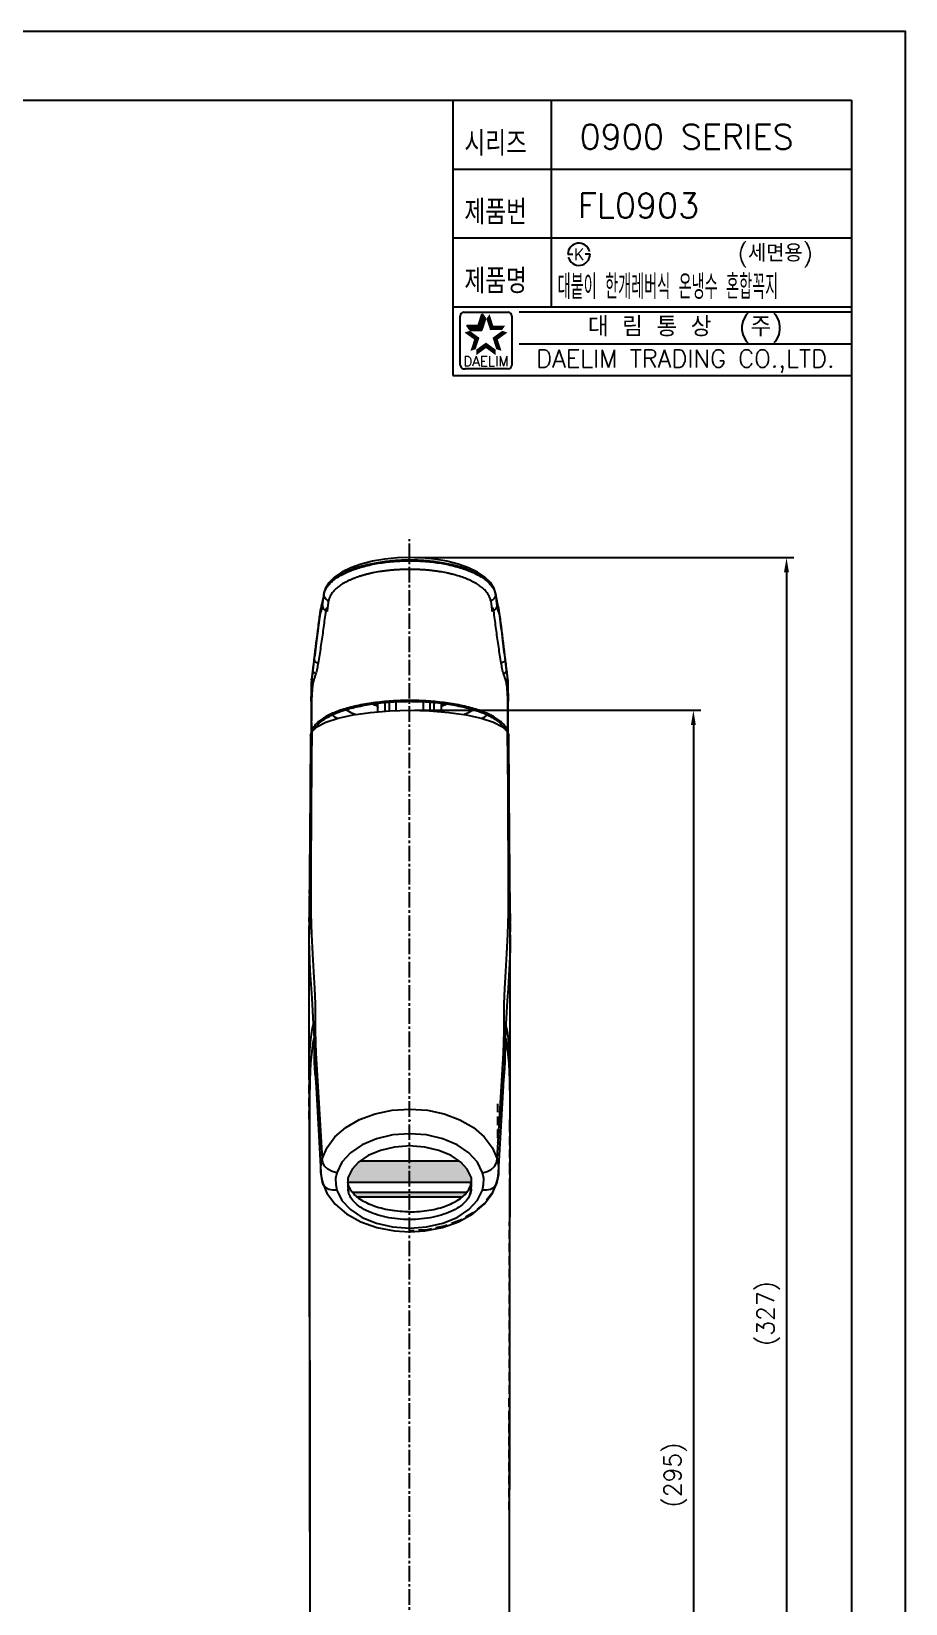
# Model space of a CAD drawing. Extents: x 33808 to 34228, y -33611 to -33017.
# Drawn here: x 34049.9 to 34227.5, y -33336.7 to -33017 of the extents above; entities that cross this region are included whole.
import ezdxf
from ezdxf.enums import TextEntityAlignment as Align

# ---------------------------------------------------------------- set-up
doc = ezdxf.new("R2010")
doc.units = 0
doc.header["$LTSCALE"] = 7
doc.header["$MEASUREMENT"] = 0
for name, pattern in [('CENTER', [2, 1.25, -0.25, 0.25, -0.25]), ('CENTER2', [1.125, 0.75, -0.125, 0.125, -0.125]), ('HIDDEN', [0.375, 0.25, -0.125])]:
    doc.linetypes.add(name, pattern=pattern)
doc.layers.get('0').update_dxf_attribs({"color": 2, "linetype": 'CONTINUOUS'})
for name, color, linetype in [('02___PRT_ALL_AXES', 7, 'CONTINUOUS'), ('08_ALL_FEATURES', 7, 'CONTINUOUS'), ('CL', 1, 'CENTER'), ('D', 2, 'CONTINUOUS'), ('DWG', 7, 'CONTINUOUS'), ('TXT', 4, 'CONTINUOUS')]:
    doc.layers.add(name, color=color, linetype=linetype)
doc.styles.add('GHS', font='romans', dxfattribs={"bigfont": 'ghs'})
doc.styles.add('ROMANS', font='ROMANS.shx', dxfattribs={"height": 3.5})

msp = doc.modelspace()

# ---------------------------------------------------------------- hatches: boundary and pattern name
at = {"layer": 'D'}
h = msp.add_hatch(dxfattribs=at)
h.set_pattern_fill('HEX', color=256, angle=360)
h.set_pattern_definition([(360, (22281.64672, -22564.11658), (1e-16, 0.216506351), [0.125, -0.25]), (120, (22281.64672, -22564.11658), (-0.1875, -0.1082531755), [0.125, -0.25]), (60, (22281.77172, -22564.11658), (-0.1875, 0.1082531755), [0.125, -0.25])])
h.paths.add_polyline_path([(34139.31, -33250.18), (34138.45, -33248.37), (34137.14, -33246.94), (34136.81, -33246.72), (34126.74, -33246.72), (34126.74, -33251.03), (34139.34, -33251.03, 0.020358)])
h.paths.add_polyline_path([(34126.74, -33246.72), (34116.68, -33246.72), (34116.36, -33246.94), (34115.05, -33248.37), (34114.18, -33250.18, 0.013833), (34114.17, -33251.03), (34126.74, -33251.03)])
edge = h.paths.add_edge_path()
edge.add_line((34126.74, -33253.08), (34115.1, -33253.08))
edge.add_spline(control_points=[(34115.1, -33253.08), (34115.36, -33253.41), (34115.66, -33253.72), (34115.98, -33253.99)], knot_values=[0.85517, 0.85517, 0.85517, 0.85517, 0.949836, 0.949836, 0.949836, 0.949836], degree=3, periodic=0)
edge.add_line((34115.98, -33253.99), (34126.74, -33253.99))
edge.add_line((34126.74, -33253.99), (34126.74, -33253.08))
edge = h.paths.add_edge_path()
edge.add_spline(control_points=[(34137.5, -33253.99), (34137.83, -33253.72), (34138.13, -33253.41), (34138.39, -33253.08)], knot_values=[0.85517, 0.85517, 0.85517, 0.85517, 0.949836, 0.949836, 0.949836, 0.949836], degree=3, periodic=0)
edge.add_line((34138.39, -33253.08), (34126.74, -33253.08))
edge.add_line((34126.74, -33253.08), (34126.74, -33253.99))
edge.add_line((34126.74, -33253.99), (34137.5, -33253.99))

# ---------------------------------------------------------------- linework, layer by layer
at = {"color": 7}
for p, q in [((34135.53, -33031.02), (34135.53, -33087.02)), ((34155.53, -33031.02), (34155.53, -33073.02)), ((34135.53, -33045.02), (34216.53, -33045.02)), ((34135.53, -33059.02), (34216.53, -33059.02)), ((34135.53, -33073.02), (34216.53, -33073.02)), ((34135.53, -33087.02), (34216.53, -33087.02))]:
    msp.add_line(p, q, dxfattribs=at)
at = {"color": 2, "linetype": 'Continuous'}
for p, q in [((34137, -33084.89), (34137, -33074.89)), ((34137.75, -33074.14), (34146.75, -33074.14)), ((34147.5, -33074.89), (34147.5, -33084.89)), ((34149.03, -33074.02), (34216.53, -33074.02)), ((34149.03, -33080.52), (34216.53, -33080.52)), ((34146.75, -33085.64), (34138, -33085.64))]:
    msp.add_line(p, q, dxfattribs=at)
at = {"color": 2}
for p, q in [((34140.76, -33076.84), (34141.51, -33074.53)), ((34141.43, -33077.76), (34142.18, -33075.45)), ((34142.18, -33075.45), (34141.51, -33074.53)), ((34139.01, -33077.76), (34138.34, -33076.84)), ((34138.34, -33076.84), (34140.76, -33076.84)), ((34139.01, -33077.76), (34141.43, -33077.76))]:
    msp.add_line(p, q, dxfattribs=at)
at = {"linetype": 'Continuous'}
msp.add_lwpolyline([(34227.53, -33611.02), (34227.53, -33017.02), (33807.53, -33017.02), (33807.53, -33611.02)], close=True, dxfattribs=at)
at = {"color": 2, "linetype": 'Continuous'}
for centre, radius, start, end in [((34137.75, -33074.89), 0.75, 90, 180), ((34146.75, -33074.89), 0.75, 0, 90), ((34137.88, -33084.76), 0.884, 188.1301, 278.1301), ((34146.75, -33084.89), 0.75, 270, 0)]:
    msp.add_arc(centre, radius, start, end, dxfattribs=at)
at = {"color": 2}
for points in [[(34140.76, -33076.84), (34141.43, -33077.76), (34141.51, -33074.53), (34142.18, -33075.45)], [(34142.99, -33074.53), (34142.33, -33075.45), (34143.74, -33076.84), (34143.08, -33077.76)], [(34139.85, -33079.67), (34140.92, -33079.32), (34137.88, -33078.25), (34138.96, -33077.9)], [(34138.34, -33076.84), (34139.01, -33077.76), (34140.76, -33076.84), (34141.43, -33077.76)], [(34139.1, -33081.98), (34140.17, -33081.63), (34139.85, -33079.67), (34140.92, -33079.32)], [(34143.74, -33076.84), (34143.08, -33077.76), (34146.17, -33076.84), (34145.5, -33077.76)], [(34146.62, -33078.25), (34145.55, -33077.9), (34144.66, -33079.67), (34143.59, -33079.32)], [(34144.66, -33079.67), (34143.59, -33079.32), (34145.41, -33081.98), (34144.33, -33081.63)], [(34142.25, -33081.42), (34142.25, -33080.29), (34140.29, -33082.85), (34140.29, -33081.71)], [(34144.22, -33082.85), (34144.22, -33081.71), (34142.25, -33081.42), (34142.25, -33080.29)]]:
    msp.add_solid(points, dxfattribs=at)
at = {"layer": '02___PRT_ALL_AXES', "color": 7, "linetype": 'Continuous'}
for points, knots in [([(34107.52, -33158.82), (34107.62, -33158.62), (34107.89, -33158.19), (34108.44, -33157.6), (34109.15, -33157.03), (34110.02, -33156.48), (34111.03, -33155.96), (34112.18, -33155.47), (34113.95, -33154.86), (34116.42, -33154.22), (34119.66, -33153.67), (34123.14, -33153.33), (34125.54, -33153.25), (34126.75, -33153.25)], [0.0324332, 0.0324332, 0.0324332, 0.0324332, 0.0644882, 0.1023851, 0.1451441, 0.193113, 0.2463798, 0.3048516, 0.368292, 0.5086027, 0.663749, 0.8292198, 1, 1, 1, 1]), ([(34126.75, -33153.25), (34127.97, -33153.25), (34130.36, -33153.33), (34133.85, -33153.67), (34137.08, -33154.22), (34139.56, -33154.86), (34141.32, -33155.47), (34142.47, -33155.96), (34143.49, -33156.48), (34144.35, -33157.03), (34145.07, -33157.6), (34145.62, -33158.2), (34145.89, -33158.63), (34145.99, -33158.84)], [0, 0, 0, 0, 0.1707802, 0.336251, 0.4913973, 0.631708, 0.6951484, 0.7536202, 0.806887, 0.8548559, 0.8976149, 0.9355118, 0.968504, 0.968504, 0.968504, 0.968504])]:
    msp.add_open_spline(points, degree=3, knots=knots, dxfattribs=at)
at = {"layer": '08_ALL_FEATURES', "color": 7, "linetype": 'Continuous'}
for p, q in [((34109.28, -33131.46), (34108.39, -33136.22)), ((34109.28, -33131.53), (34109.28, -33131.46)), ((34109.28, -33131.46), (34109.28, -33131.46)), ((34109.28, -33131.53), (34109.28, -33131.72)), ((34109.28, -33131.72), (34109.31, -33131.57)), ((34144.2, -33131.57), (34144.23, -33131.72)), ((34145.12, -33136.22), (34144.23, -33131.46)), ((34144.23, -33131.53), (34144.23, -33131.46)), ((34144.23, -33131.53), (34144.23, -33131.72)), ((34108.39, -33136.22), (34106.82, -33148.77)), ((34146.68, -33148.77), (34145.12, -33136.22)), ((34106.75, -33149.66), (34106.75, -33153.68)), ((34106.82, -33148.85), (34106.82, -33148.77)), ((34106.82, -33148.77), (34106.82, -33148.77)), ((34106.83, -33148.77), (34106.82, -33148.85)), ((34106.82, -33148.85), (34106.82, -33150.31)), ((34146.74, -33149.3), (34146.68, -33148.76)), ((34146.68, -33148.77), (34146.68, -33148.76)), ((34146.69, -33148.85), (34146.68, -33148.77)), ((34146.69, -33148.85), (34146.68, -33148.77)), ((34146.69, -33148.85), (34146.69, -33150.31)), ((34146.75, -33149.65), (34146.74, -33149.3)), ((34146.75, -33159.74), (34146.75, -33149.65)), ((34106.75, -33153.68), (34106.76, -33159.72)), ((34120.25, -33155.39), (34120.25, -33153.45)), ((34120.25, -33155.39), (34120.25, -33153.65)), ((34121.76, -33155.26), (34121.76, -33153.49)), ((34122.59, -33153.43), (34122.59, -33155.2)), ((34123.92, -33153.33), (34123.92, -33155.15)), ((34129.59, -33155.15), (34129.59, -33153.33)), ((34130.91, -33155.2), (34130.91, -33153.43)), ((34131.74, -33155.26), (34131.74, -33153.49)), ((34133.25, -33155.39), (34133.25, -33153.44)), ((34133.25, -33155.39), (34133.25, -33153.65)), ((34106.62, -33160.22), (34106.5, -33171.81)), ((34147, -33171.8), (34146.88, -33160.22)), ((34106.5, -33171.81), (34106.32, -33196.97)), ((34147.17, -33196.96), (34147, -33171.8)), ((34106.71, -33176.38), (34106.66, -33186.78)), ((34106.32, -33196.97), (34106.31, -33200.63)), ((34106.69, -33196.38), (34106.8, -33200.66)), ((34147.18, -33230.52), (34147.17, -33196.96)), ((34106.32, -33230.21), (34106.32, -33200.63)), ((34146.29, -33218.81), (34146.22, -33220.82)), ((34107.24, -33221.81), (34107.08, -33222.7)), ((34107.31, -33221.75), (34107.24, -33221.81)), ((34107.32, -33222.21), (34107.31, -33221.75)), ((34107.32, -33222.13), (34107.32, -33222.45)), ((34107.32, -33222.45), (34107.33, -33223.94)), ((34107.56, -33220.29), (34107.6, -33222.63)), ((34145.79, -33224.75), (34145.9, -33222.6)), ((34146.16, -33223.93), (34146.18, -33222.17)), ((34146.19, -33221.75), (34146.18, -33222.21)), ((34146.22, -33220.82), (34146.19, -33221.75)), ((34107.33, -33223.94), (34107.34, -33224.53)), ((34107.34, -33224.53), (34107.35, -33225.19)), ((34144.51, -33246.31), (34145.79, -33224.75)), ((34107.48, -33228.15), (34107.65, -33230.75)), ((34145.9, -33229.91), (34146.03, -33227.99)), ((34146.88, -33226.93), (34147.03, -33230.29)), ((34106.32, -33230.21), (34106.35, -33256.64)), ((34107.65, -33230.75), (34107.78, -33232.92)), ((34107.78, -33232.92), (34108.69, -33249.09)), ((34144.8, -33249.09), (34145.8, -33231.44)), ((34145.8, -33231.44), (34145.9, -33229.91)), ((34147.07, -33341.23), (34147.18, -33230.52)), ((34147.12, -33239.51), (34147.13, -33250.94)), ((34111.93, -33249.1), (34110.98, -33248.87)), ((34141.57, -33249.1), (34142.51, -33248.87)), ((34109.09, -33251.26), (34109.09, -33251.26)), ((34111.93, -33249.1), (34111.7, -33250.3)), ((34141.54, -33252.66), (34141.78, -33251.49)), ((34141.79, -33250.3), (34141.57, -33249.1)), ((34141.78, -33251.49), (34141.79, -33250.3)), ((34144.41, -33251.26), (34144.41, -33251.26)), ((34147.05, -33360.13), (34147.13, -33250.94)), ((34106.35, -33256.64), (34106.6, -33443.26)), ((34123.66, -33260.94), (34126.75, -33261.12))]:
    msp.add_line(p, q, dxfattribs=at)
at = {"layer": '08_ALL_FEATURES', "color": 8, "linetype": 'HIDDEN'}
for p, q in [((34146.17, -33222.61), (34146.12, -33224.91)), ((34146.18, -33222.17), (34146.15, -33223.38)), ((34146.18, -33222.17), (34146.18, -33222.13)), ((34145.91, -33229.45), (34145.37, -33236.18)), ((34106.32, -33230.21), (34106.32, -33231.01)), ((34106.38, -33243.5), (34106.32, -33231.01)), ((34147.18, -33231.02), (34147.18, -33230.21)), ((34144.61, -33235.07), (34144.63, -33243.02)), ((34145.37, -33236.18), (34145.25, -33238.02)), ((34126.75, -33238.45), (34126.75, -33238.56)), ((34106.42, -33254.2), (34106.38, -33243.5)), ((34146.96, -33317.69), (34147.09, -33248.76)), ((34109.09, -33251.26), (34109.04, -33251.05)), ((34144.46, -33251.05), (34144.41, -33251.26)), ((34106.53, -33317.69), (34106.42, -33254.2))]:
    msp.add_line(p, q, dxfattribs=at)
at = {"layer": '08_ALL_FEATURES', "color": 7, "linetype": 'Continuous'}
for points in [[(34126.75, -33124.02), (34124.27, -33124.1), (34121.68, -33124.35), (34119.2, -33124.77), (34116.89, -33125.35), (34114.79, -33126.09), (34112.96, -33126.98), (34111.46, -33127.99), (34110.31, -33129.13), (34109.58, -33130.35), (34109.28, -33131.46)], [(34144.23, -33131.46), (34143.92, -33130.32), (34143.17, -33129.1), (34142.02, -33127.97), (34140.52, -33126.96), (34138.69, -33126.08), (34136.59, -33125.34), (34134.28, -33124.76), (34131.8, -33124.34), (34129.22, -33124.09), (34126.75, -33124.02)], [(34106.82, -33148.77), (34106.77, -33149.21), (34106.75, -33149.66)], [(34106.85, -33159.48), (34107.89, -33158.46), (34109.69, -33157.52), (34112.19, -33156.69), (34115.26, -33156.01), (34118.81, -33155.5), (34122.69, -33155.19), (34126.75, -33155.08)], [(34119.99, -33153.81), (34119.97, -33153.8), (34120.01, -33153.84), (34120.12, -33154), (34120.22, -33154.29), (34120.25, -33154.56)], [(34126.75, -33155.08), (34130.81, -33155.19), (34134.68, -33155.5), (34138.23, -33156.01), (34141.31, -33156.69), (34143.8, -33157.52), (34145.61, -33158.46), (34146.65, -33159.48)], [(34133.25, -33154.56), (34133.28, -33154.29), (34133.39, -33154), (34133.49, -33153.84), (34133.53, -33153.8)], [(34106.62, -33160.22), (34106.63, -33160.04), (34106.85, -33159.48)], [(34106.85, -33159.48), (34106.79, -33165.25), (34106.71, -33176.38)], [(34146.78, -33176.37), (34146.75, -33171.02), (34146.65, -33159.48)], [(34146.65, -33159.48), (34146.86, -33160.04), (34146.88, -33160.22)], [(34146.7, -33200.62), (34146.81, -33196.35), (34146.85, -33191.77), (34146.84, -33186.76), (34146.78, -33176.37)], [(34106.66, -33186.78), (34106.65, -33191.8), (34106.69, -33196.38)], [(34106.8, -33200.66), (34107, -33204.6), (34107.23, -33208.24), (34107.42, -33211.66), (34107.52, -33214.78), (34107.56, -33217.71), (34107.56, -33220.29)], [(34145.9, -33222.6), (34145.94, -33220.26), (34145.94, -33217.67), (34145.97, -33214.74), (34146.08, -33211.62), (34146.27, -33208.2), (34146.5, -33204.56), (34146.7, -33200.62)], [(34147.18, -33200.75), (34147.18, -33201.15), (34147.15, -33203.81), (34147.07, -33206.5), (34146.93, -33209.07), (34146.75, -33211.64), (34146.56, -33214.09), (34146.4, -33216.52), (34146.29, -33218.81)], [(34107.21, -33218.81), (34106.9, -33213.63), (34106.5, -33207.92), (34106.32, -33201.82)], [(34106.32, -33230.21), (34106.34, -33227.65), (34106.42, -33225.01), (34106.59, -33222.66), (34106.8, -33220.98), (34107.03, -33219.65), (34107.21, -33218.81)], [(34107.21, -33218.8), (34107.28, -33220.8), (34107.31, -33221.75)], [(34147.18, -33230.21), (34147.16, -33227.55), (34147.07, -33224.82), (34146.88, -33222.43), (34146.67, -33220.82), (34146.46, -33219.57), (34146.29, -33218.81)], [(34107.08, -33222.7), (34106.85, -33224.38), (34106.62, -33226.86), (34106.47, -33230.21)], [(34107.6, -33222.63), (34107.71, -33224.78), (34108.98, -33246.31)], [(34146.19, -33221.75), (34146.26, -33221.82), (34146.42, -33222.71)], [(34146.42, -33222.71), (34146.65, -33224.42), (34146.88, -33226.93)], [(34107.35, -33225.19), (34107.36, -33225.55), (34107.37, -33225.91), (34107.39, -33226.29), (34107.4, -33226.67), (34107.42, -33227.05), (34107.44, -33227.44), (34107.46, -33227.81), (34107.48, -33228.15)], [(34146.03, -33227.99), (34146.06, -33227.45), (34146.09, -33226.87), (34146.11, -33226.3), (34146.13, -33225.75), (34146.14, -33225.23), (34146.15, -33224.75), (34146.16, -33223.93)], [(34106.47, -33230.21), (34106.39, -33234.43), (34106.37, -33239.41), (34106.43, -33335.07)], [(34147.03, -33230.29), (34147.1, -33234.53), (34147.12, -33239.51)], [(34108.98, -33246.31), (34109.96, -33243.98), (34111.57, -33241.82), (34113.8, -33239.91), (34116.56, -33238.32), (34119.72, -33237.14), (34123.17, -33236.42), (34126.75, -33236.18)], [(34126.75, -33236.18), (34130.34, -33236.42), (34133.79, -33237.15), (34136.95, -33238.33), (34139.69, -33239.91), (34141.92, -33241.82), (34143.53, -33243.97), (34144.51, -33246.31)], [(34126.75, -33241.18), (34123.3, -33241.43), (34120.03, -33242.19), (34117.11, -33243.42), (34114.71, -33245.04), (34112.95, -33246.96), (34111.93, -33249.1)], [(34141.57, -33249.1), (34140.55, -33246.96), (34138.78, -33245.04), (34136.38, -33243.42), (34133.47, -33242.19), (34130.19, -33241.43), (34126.75, -33241.18)], [(34126.93, -33243.67), (34123.68, -33243.91), (34120.8, -33244.58), (34118.31, -33245.63), (34116.36, -33246.94), (34115.05, -33248.37), (34114.18, -33250.18)], [(34139.31, -33250.18), (34138.45, -33248.37), (34137.14, -33246.94), (34135.19, -33245.63), (34132.69, -33244.58), (34129.82, -33243.91), (34126.57, -33243.67)], [(34108.69, -33249.07), (34108.71, -33247.89), (34108.98, -33246.31)], [(34110.98, -33248.87), (34110.13, -33248.41), (34109.47, -33247.79), (34109.08, -33247.06), (34108.99, -33246.31)], [(34142.51, -33248.87), (34143.33, -33248.44), (34143.99, -33247.83), (34144.41, -33247.09), (34144.51, -33246.31)], [(34144.51, -33246.31), (34144.79, -33247.89), (34144.8, -33249.07)], [(34108.69, -33249.09), (34108.75, -33249.72), (34108.94, -33250.73), (34109.09, -33251.26)], [(34109.09, -33251.26), (34109.94, -33253.25), (34111.61, -33255.51), (34113.93, -33257.48), (34116.8, -33259.1), (34120.1, -33260.26), (34123.66, -33260.94)], [(34111.95, -33252.66), (34111.11, -33252.68), (34110.35, -33252.5), (34109.71, -33252.15), (34109.26, -33251.65), (34109.09, -33251.26)], [(34111.7, -33250.3), (34111.71, -33251.49), (34111.95, -33252.66)], [(34126.75, -33261.12), (34129.83, -33260.94), (34133.4, -33260.26), (34136.69, -33259.1), (34139.56, -33257.48), (34141.88, -33255.51), (34143.56, -33253.25), (34144.41, -33251.26)], [(34144.41, -33251.26), (34144.23, -33251.65), (34143.78, -33252.15), (34143.15, -33252.5), (34142.38, -33252.68), (34141.54, -33252.66)], [(34144.41, -33251.26), (34144.55, -33250.76), (34144.73, -33249.82), (34144.8, -33249.09)], [(34144.8, -33249.09), (34144.77, -33249.48), (34144.46, -33251.05)], [(34111.95, -33252.66), (34112.98, -33254.73), (34114.73, -33256.61), (34117.12, -33258.19), (34120.02, -33259.39), (34123.29, -33260.14), (34126.75, -33260.4)], [(34126.75, -33260.4), (34130.2, -33260.14), (34133.48, -33259.39), (34136.39, -33258.19), (34138.78, -33256.6), (34140.53, -33254.72), (34141.54, -33252.66)]]:
    msp.add_lwpolyline(points, dxfattribs=at)
at = {"layer": '08_ALL_FEATURES', "color": 8, "linetype": 'HIDDEN'}
for points in [[(34106.32, -33200.63), (34106.38, -33195.04), (34106.72, -33172.79)], [(34146.78, -33172.79), (34147.17, -33198.39), (34147.18, -33200.64)], [(34107.34, -33223.38), (34107.32, -33222.18), (34107.32, -33222.13)], [(34107.59, -33229.45), (34107.49, -33227.94), (34107.42, -33226.5), (34107.38, -33224.91), (34107.33, -33222.62)], [(34146.12, -33224.91), (34146.07, -33226.5), (34146.01, -33227.94), (34145.91, -33229.45)], [(34147.09, -33248.76), (34147.13, -33239.11), (34147.18, -33231.02)], [(34109.04, -33251.05), (34108.73, -33249.48), (34108.69, -33249.09)], [(34144.46, -33251.05), (34143.46, -33253.32), (34141.83, -33255.43), (34139.6, -33257.3), (34136.86, -33258.84), (34133.74, -33259.99), (34130.31, -33260.7), (34126.75, -33260.94)]]:
    msp.add_lwpolyline(points, dxfattribs=at)
at = {"layer": '08_ALL_FEATURES', "color": 7, "linetype": 'Continuous'}
for centre, radius, start, end in [((34112.3, -33131.88), 3.04, 172.2559, 173.49), ((34112.27, -33132.01), 3, 169.8141, 171.5157), ((34141.24, -33132.01), 3, 8.4845, 10.2485), ((34141.09, -33131.91), 3.17, 6.8687, 8.1279), ((34174.19, -33153.62), 67.46, 175.868, 177.0866), ((34079.89, -33153.58), 66.88, 2.9077, 4.1369), ((34138.85, -33151.95), 32.08, 176.848, 177.0706), ((34114.39, -33151.97), 32.35, 2.9264, 3.1471), ((34804.61, -33158.18), 697.83, 179.94719, 180.11508)]:
    msp.add_arc(centre, radius, start, end, dxfattribs=at)
for points, knots in [([(34126.75, -33124.54), (34125.66, -33124.54), (34123.49, -33124.63), (34120.34, -33125.01), (34117.42, -33125.63), (34115.19, -33126.34), (34113.61, -33127.03), (34112.58, -33127.57), (34111.67, -33128.15), (34110.9, -33128.76), (34110.27, -33129.4), (34109.78, -33130.07), (34109.44, -33130.76), (34109.32, -33131.23), (34109.29, -33131.47)], [0, 0, 0, 0, 0.165643, 0.326427, 0.477665, 0.615451, 0.678367, 0.736859, 0.790743, 0.840093, 0.885145, 0.926315, 0.964269, 1, 1, 1, 1]), ([(34109.32, -33131.48), (34109.36, -33131.25), (34109.51, -33130.77), (34109.87, -33130.09), (34110.38, -33129.44), (34111.03, -33128.8), (34111.82, -33128.2), (34112.73, -33127.63), (34113.76, -33127.1), (34115.33, -33126.43), (34117.54, -33125.73), (34120.43, -33125.12), (34123.54, -33124.75), (34125.67, -33124.67), (34126.75, -33124.67)], [0, 0, 0, 0, 0.036056, 0.074567, 0.116384, 0.162083, 0.212032, 0.266396, 0.325139, 0.388097, 0.525567, 0.676092, 0.835716, 1, 1, 1, 1]), ([(34126.76, -33126.43), (34126.69, -33126.43), (34126.56, -33126.43), (34126.3, -33126.43), (34125.85, -33126.44), (34125.2, -33126.45), (34124.56, -33126.48), (34124.04, -33126.51), (34123.66, -33126.54), (34123.34, -33126.56), (34123.09, -33126.58), (34122.84, -33126.61), (34122.52, -33126.64), (34122.15, -33126.68), (34121.78, -33126.73), (34121.29, -33126.79), (34120.44, -33126.91), (34119.5, -33127.09), (34118.58, -33127.29), (34117.91, -33127.45), (34117.27, -33127.63), (34116.45, -33127.88), (34115.66, -33128.15), (34114.91, -33128.46), (34114.21, -33128.76), (34113.42, -33129.17), (34112.68, -33129.62), (34112.17, -33130.01), (34111.82, -33130.3), (34111.51, -33130.59), (34111.15, -33130.99), (34110.78, -33131.51), (34110.46, -33132.16), (34110.31, -33132.61), (34110.26, -33132.83)], [0, 0, 0, 0, 0.010398, 0.020794, 0.041573, 0.083048, 0.124353, 0.144923, 0.165418, 0.18585, 0.196047, 0.206202, 0.226411, 0.246552, 0.266578, 0.286468, 0.325866, 0.402753, 0.440168, 0.476771, 0.512561, 0.547442, 0.614361, 0.646286, 0.67719, 0.735646, 0.789618, 0.814845, 0.838955, 0.861948, 0.883856, 0.924916, 0.963291, 1, 1, 1, 1]), ([(34144.22, -33131.46), (34144.19, -33131.23), (34144.07, -33130.75), (34143.73, -33130.07), (34143.24, -33129.4), (34142.61, -33128.76), (34141.83, -33128.14), (34140.93, -33127.56), (34139.9, -33127.02), (34138.32, -33126.34), (34136.09, -33125.62), (34133.17, -33125.01), (34130.02, -33124.63), (34127.85, -33124.54), (34126.75, -33124.54)], [0, 0, 0, 0, 0.035743, 0.073681, 0.114832, 0.1599, 0.209289, 0.263212, 0.32172, 0.384631, 0.522372, 0.673594, 0.834389, 1, 1, 1, 1]), ([(34126.75, -33124.67), (34127.84, -33124.67), (34129.97, -33124.75), (34133.08, -33125.12), (34135.96, -33125.73), (34138.17, -33126.43), (34139.74, -33127.1), (34140.77, -33127.63), (34141.69, -33128.2), (34142.47, -33128.8), (34143.12, -33129.43), (34143.63, -33130.09), (34144, -33130.77), (34144.15, -33131.24), (34144.19, -33131.48)], [0, 0, 0, 0, 0.164251, 0.323841, 0.474428, 0.611914, 0.674834, 0.733554, 0.787932, 0.837894, 0.883599, 0.925423, 0.963941, 1, 1, 1, 1]), ([(34143.25, -33132.84), (34143.2, -33132.61), (34143.05, -33132.16), (34142.73, -33131.51), (34142.36, -33130.99), (34142, -33130.6), (34141.69, -33130.3), (34141.34, -33130.01), (34140.83, -33129.62), (34139.76, -33128.96), (34138.38, -33128.33), (34136.86, -33127.8), (34135.81, -33127.51), (34134.93, -33127.29), (34134.01, -33127.09), (34133.07, -33126.92), (34132.23, -33126.79), (34131.73, -33126.73), (34131.36, -33126.68), (34131.05, -33126.65), (34130.8, -33126.62), (34130.61, -33126.6), (34130.42, -33126.58), (34130.23, -33126.57), (34130.04, -33126.55), (34129.85, -33126.53), (34129.66, -33126.51), (34129.47, -33126.51), (34129.28, -33126.5), (34129.08, -33126.49), (34128.89, -33126.48), (34128.63, -33126.46), (34128.31, -33126.45), (34127.92, -33126.44), (34127.53, -33126.44), (34127.21, -33126.43), (34126.95, -33126.43), (34126.82, -33126.43), (34126.76, -33126.43)], [0, 0, 0, 0, 0.036715, 0.075093, 0.116171, 0.138086, 0.161077, 0.185183, 0.210415, 0.264356, 0.38554, 0.452467, 0.523165, 0.559811, 0.597216, 0.674141, 0.713515, 0.733415, 0.753429, 0.773563, 0.783658, 0.793775, 0.803933, 0.814127, 0.824321, 0.834512, 0.84474, 0.855025, 0.865326, 0.87562, 0.885925, 0.896245, 0.916929, 0.937656, 0.958417, 0.979202, 0.9896, 1, 1, 1, 1]), ([(34109.28, -33131.53), (34109.08, -33133.17), (34108.77, -33133.21), (34108.36, -33136.49), (34108.06, -33138.95), (34107.75, -33141.4), (34107.44, -33143.86), (34107.14, -33146.31), (34106.94, -33147.95), (34106.83, -33148.77)], [0, 0, 0, 0, 0.250007, 0.375018, 0.50003, 0.625054, 0.75008, 0.875067, 1, 1, 1, 1]), ([(34107.36, -33144.69), (34107.64, -33142.47), (34108.05, -33139.14), (34108.61, -33134.7), (34108.88, -33134.9), (34109.02, -33133.79)], [0, 0, 0, 0, 0.499944, 0.749953, 1, 1, 1, 1]), ([(34109.97, -33134.95), (34109.84, -33133.6), (34109.63, -33135.21), (34109.35, -33137.35), (34109.13, -33138.97), (34108.9, -33140.6), (34108.58, -33142.78), (34108.32, -33144.42), (34108.14, -33145.51)], [0, 0, 0, 0, 0.246469, 0.370423, 0.49511, 0.62054, 0.746749, 1, 1, 1, 1]), ([(34109.02, -33133.79), (34109.02, -33133.91), (34109.09, -33134.17), (34109.31, -33134.5), (34109.6, -33134.78), (34109.85, -33134.91), (34109.97, -33134.95)], [0, 0, 0, 0, 0.23227, 0.48582, 0.747844, 1, 1, 1, 1]), ([(34109.31, -33131.57), (34109.31, -33131.7), (34109.38, -33131.97), (34109.59, -33132.33), (34109.88, -33132.64), (34110.13, -33132.79), (34110.26, -33132.83)], [0, 0, 0, 0, 0.231919, 0.489784, 0.752864, 1, 1, 1, 1]), ([(34110.26, -33132.83), (34110.18, -33133.18), (34110.07, -33133.89), (34110.01, -33134.6), (34109.97, -33134.95)], [0, 0, 0, 0, 0.500572, 1, 1, 1, 1]), ([(34144.2, -33131.57), (34144.2, -33131.7), (34144.13, -33131.97), (34143.92, -33132.33), (34143.63, -33132.64), (34143.38, -33132.79), (34143.25, -33132.84)], [0, 0, 0, 0, 0.231916, 0.489824, 0.752912, 1, 1, 1, 1]), ([(34143.54, -33134.95), (34143.5, -33134.6), (34143.44, -33133.89), (34143.33, -33133.18), (34143.25, -33132.84)], [0, 0, 0, 0, 0.499416, 1, 1, 1, 1]), ([(34145.36, -33145.51), (34145.18, -33144.42), (34144.84, -33142.24), (34144.45, -33139.52), (34144.16, -33137.35), (34143.87, -33135.21), (34143.67, -33133.61), (34143.54, -33134.95)], [0, 0, 0, 0, 0.253152, 0.50491, 0.629643, 0.753536, 1, 1, 1, 1]), ([(34144.49, -33133.79), (34144.49, -33133.91), (34144.42, -33134.17), (34144.2, -33134.5), (34143.91, -33134.78), (34143.66, -33134.91), (34143.54, -33134.95)], [0, 0, 0, 0, 0.232231, 0.485833, 0.747891, 1, 1, 1, 1]), ([(34146.68, -33148.76), (34146.57, -33147.94), (34146.37, -33146.31), (34146.06, -33143.85), (34145.76, -33141.4), (34145.45, -33138.94), (34145.15, -33136.48), (34144.74, -33133.21), (34144.43, -33133.17), (34144.23, -33131.53)], [0, 0, 0, 0, 0.124933, 0.24992, 0.374946, 0.499971, 0.624983, 0.749994, 1, 1, 1, 1]), ([(34144.49, -33133.79), (34144.63, -33134.9), (34144.9, -33134.7), (34145.45, -33139.14), (34145.87, -33142.47), (34146.14, -33144.69)], [0, 0, 0, 0, 0.250036, 0.500035, 1, 1, 1, 1]), ([(34107.09, -33146.91), (34107.11, -33146.73), (34107.2, -33145.99), (34107.29, -33145.25), (34107.36, -33144.69)], [0, 0, 0, 0, 0.252799, 1, 1, 1, 1]), ([(34107.36, -33144.69), (34107.36, -33144.76), (34107.37, -33144.88), (34107.39, -33145.03), (34107.45, -33145.14), (34107.54, -33145.2), (34107.65, -33145.25), (34107.79, -33145.31), (34107.96, -33145.39), (34108.08, -33145.46), (34108.14, -33145.51)], [0, 0, 0, 0, 0.16709, 0.283694, 0.370313, 0.451139, 0.54513, 0.662628, 0.811284, 1, 1, 1, 1]), ([(34108.14, -33145.51), (34108.08, -33145.87), (34107.96, -33146.63), (34107.77, -33147.37), (34107.64, -33147.74)], [0, 0, 0, 0, 0.487896, 1, 1, 1, 1]), ([(34146.14, -33144.69), (34146.14, -33144.76), (34146.14, -33144.88), (34146.11, -33145.03), (34146.06, -33145.14), (34145.97, -33145.21), (34145.86, -33145.25), (34145.72, -33145.31), (34145.55, -33145.39), (34145.43, -33145.46), (34145.37, -33145.51)], [0, 0, 0, 0, 0.166782, 0.28328, 0.36992, 0.450825, 0.544914, 0.662522, 0.81127, 1, 1, 1, 1]), ([(34145.86, -33147.74), (34145.74, -33147.37), (34145.55, -33146.63), (34145.43, -33145.87), (34145.37, -33145.51)], [0, 0, 0, 0, 0.511831, 1, 1, 1, 1]), ([(34146.14, -33144.69), (34146.17, -33144.88), (34146.26, -33145.62), (34146.35, -33146.36), (34146.42, -33146.91)], [0, 0, 0, 0, 0.248832, 1, 1, 1, 1]), ([(34106.82, -33148.85), (34106.81, -33148.92), (34106.77, -33149.18), (34106.75, -33149.45), (34106.75, -33149.66)], [0, 0, 0, 0, 0.249143, 1, 1, 1, 1]), ([(34106.91, -33148.76), (34106.93, -33148.57), (34106.97, -33147.96), (34107.03, -33147.34), (34107.09, -33146.91)], [0, 0, 0, 0, 0.298139, 1, 1, 1, 1]), ([(34107.64, -33147.74), (34107.58, -33147.93), (34107.48, -33148.21), (34107.35, -33148.59), (34107.25, -33148.88), (34107.17, -33149.18), (34107.06, -33149.64), (34107.01, -33150.01), (34106.98, -33150.26)], [0, 0, 0, 0, 0.230129, 0.344018, 0.457713, 0.575133, 0.701811, 1, 1, 1, 1]), ([(34107.09, -33146.91), (34107.09, -33146.98), (34107.09, -33147.08), (34107.1, -33147.19), (34107.12, -33147.26), (34107.16, -33147.32), (34107.23, -33147.36), (34107.31, -33147.39), (34107.41, -33147.45), (34107.53, -33147.57), (34107.61, -33147.67), (34107.64, -33147.74)], [0, 0, 0, 0, 0.197654, 0.26551, 0.317715, 0.39228, 0.457925, 0.536623, 0.640235, 0.786511, 1, 1, 1, 1]), ([(34146.42, -33146.91), (34146.42, -33146.98), (34146.42, -33147.08), (34146.4, -33147.19), (34146.38, -33147.26), (34146.35, -33147.32), (34146.28, -33147.36), (34146.19, -33147.39), (34146.09, -33147.45), (34145.97, -33147.57), (34145.9, -33147.68), (34145.86, -33147.74)], [0, 0, 0, 0, 0.197701, 0.265582, 0.317809, 0.392406, 0.458052, 0.536737, 0.640327, 0.786569, 1, 1, 1, 1]), ([(34146.53, -33150.26), (34146.5, -33150.01), (34146.45, -33149.64), (34146.34, -33149.18), (34146.25, -33148.88), (34146.16, -33148.59), (34146.02, -33148.21), (34145.93, -33147.93), (34145.86, -33147.74)], [0, 0, 0, 0, 0.298315, 0.424963, 0.542379, 0.656058, 0.769914, 1, 1, 1, 1]), ([(34146.42, -33146.91), (34146.44, -33147.04), (34146.51, -33147.65), (34146.56, -33148.27), (34146.59, -33148.76)], [0, 0, 0, 0, 0.205905, 1, 1, 1, 1]), ([(34146.75, -33149.65), (34146.75, -33149.58), (34146.74, -33149.32), (34146.72, -33149.05), (34146.69, -33148.85)], [0, 0, 0, 0, 0.250973, 1, 1, 1, 1]), ([(34106.75, -33153.24), (34106.75, -33152.99), (34106.76, -33152.01), (34106.78, -33151.03), (34106.82, -33150.31)], [0, 0, 0, 0, 0.260808, 1, 1, 1, 1]), ([(34106.98, -33150.26), (34106.95, -33150.5), (34106.91, -33151.01), (34106.84, -33152.12), (34106.8, -33153.61), (34106.78, -33155.43), (34106.78, -33156.65), (34106.78, -33157.24)], [0, 0, 0, 0, 0.102405, 0.21883, 0.476377, 0.742946, 1, 1, 1, 1]), ([(34106.82, -33150.19), (34106.82, -33150.21), (34106.83, -33150.24), (34106.83, -33150.27), (34106.83, -33150.28), (34106.84, -33150.29), (34106.84, -33150.29), (34106.85, -33150.28), (34106.85, -33150.27), (34106.86, -33150.26), (34106.86, -33150.24), (34106.87, -33150.21), (34106.88, -33150.18), (34106.89, -33150.15), (34106.9, -33150.13), (34106.91, -33150.11), (34106.92, -33150.11), (34106.92, -33150.1), (34106.93, -33150.1), (34106.95, -33150.11), (34106.96, -33150.14), (34106.97, -33150.2), (34106.97, -33150.24), (34106.98, -33150.26)], [0, 0, 0, 0, 0.110124, 0.174748, 0.192672, 0.203164, 0.21067, 0.221518, 0.237529, 0.258489, 0.312539, 0.37744, 0.446503, 0.513019, 0.570501, 0.594045, 0.61342, 0.628662, 0.641189, 0.673043, 0.736273, 0.842528, 1, 1, 1, 1]), ([(34146.68, -33150.19), (34146.68, -33150.21), (34146.68, -33150.24), (34146.68, -33150.27), (34146.67, -33150.28), (34146.67, -33150.29), (34146.66, -33150.29), (34146.66, -33150.28), (34146.65, -33150.28), (34146.65, -33150.26), (34146.64, -33150.24), (34146.63, -33150.21), (34146.62, -33150.18), (34146.61, -33150.15), (34146.6, -33150.13), (34146.6, -33150.12), (34146.59, -33150.11), (34146.58, -33150.1), (34146.57, -33150.1), (34146.56, -33150.12), (34146.55, -33150.15), (34146.54, -33150.2), (34146.53, -33150.24), (34146.53, -33150.26)], [0, 0, 0, 0, 0.110198, 0.174903, 0.19287, 0.203404, 0.210929, 0.221765, 0.237755, 0.258691, 0.31269, 0.377548, 0.446576, 0.513073, 0.570555, 0.594109, 0.613503, 0.628773, 0.641335, 0.673225, 0.736433, 0.842626, 1, 1, 1, 1]), ([(34146.7, -33153.24), (34146.68, -33152.7), (34146.66, -33151.92), (34146.59, -33150.93), (34146.55, -33150.48), (34146.53, -33150.26)], [0, 0, 0, 0, 0.540234, 0.784005, 1, 1, 1, 1]), ([(34146.69, -33150.31), (34146.71, -33150.79), (34146.74, -33151.76), (34146.75, -33152.74), (34146.75, -33153.24)], [0, 0, 0, 0, 0.483717, 1, 1, 1, 1]), ([(34146.72, -33159.58), (34146.69, -33159.36), (34146.55, -33158.91), (34146.16, -33158.27), (34145.6, -33157.65), (34144.88, -33157.05), (34144.01, -33156.47), (34142.98, -33155.92), (34141.81, -33155.41), (34140.5, -33154.94), (34139.06, -33154.52), (34136.95, -33154.01), (34134.09, -33153.52), (34130.49, -33153.16), (34126.75, -33153.04), (34123.02, -33153.16), (34119.42, -33153.52), (34116.56, -33154.01), (34114.44, -33154.52), (34113.01, -33154.94), (34111.7, -33155.41), (34110.53, -33155.92), (34109.5, -33156.47), (34108.62, -33157.05), (34107.9, -33157.65), (34107.35, -33158.27), (34106.96, -33158.91), (34106.82, -33159.36), (34106.78, -33159.58)], [0, 0, 0, 0, 0.01511, 0.031795, 0.050604, 0.071842, 0.095655, 0.122093, 0.15115, 0.182781, 0.216866, 0.253151, 0.331133, 0.414275, 0.5, 0.585725, 0.668867, 0.746849, 0.783134, 0.817219, 0.84885, 0.877907, 0.904345, 0.928158, 0.949396, 0.968205, 0.98489, 1, 1, 1, 1]), ([(34113.79, -33154.96), (34114.23, -33155.22), (34114.9, -33155.55), (34115.58, -33155.84), (34115.81, -33155.93)], [0, 0, 0, 0, 0.2197568, 0.3269962, 0.3269962, 0.3269962, 0.3269962]), ([(34120.18, -33154.2), (34119.99, -33154.15), (34119.63, -33154.04), (34119.28, -33153.89), (34119.13, -33153.81)], [0, 0, 0, 0, 0.528022, 1, 1, 1, 1]), ([(34120.25, -33154.56), (34120.25, -33154.41), (34120.21, -33154.1), (34120.08, -33153.81), (34120, -33153.68)], [0, 0, 0, 0, 0.49673, 1, 1, 1, 1]), ([(34133.25, -33154.56), (34133.25, -33154.41), (34133.3, -33154.1), (34133.42, -33153.81), (34133.51, -33153.68)], [0, 0, 0, 0, 0.49673, 1, 1, 1, 1]), ([(34134.38, -33153.81), (34134.22, -33153.89), (34133.88, -33154.04), (34133.52, -33154.15), (34133.32, -33154.2)], [0, 0, 0, 0, 0.471978, 1, 1, 1, 1]), ([(34137.69, -33155.93), (34137.92, -33155.84), (34138.61, -33155.55), (34139.28, -33155.22), (34139.71, -33154.96)], [0.672605, 0.672605, 0.672605, 0.672605, 0.780243, 1, 1, 1, 1]), ([(34146.72, -33159.58), (34146.72, -33159.07), (34146.73, -33158.03), (34146.72, -33156.47), (34146.72, -33154.87), (34146.71, -33153.79), (34146.7, -33153.24)], [0, 0, 0, 0, 0.243722, 0.487736, 0.741262, 1, 1, 1, 1]), ([(34126.74, -33257.06), (34125.42, -33257.06), (34123.45, -33256.91), (34120.95, -33256.38), (34119.25, -33255.85), (34117.74, -33255.18), (34116.13, -33254.21), (34115.14, -33253.25), (34114.72, -33252.53), (34114.47, -33252.08), (34114.29, -33251.58), (34114.19, -33251.03)], [0, 0, 0, 0, 0.299256, 0.44177, 0.576054, 0.700014, 0.812247, 1, 1, 1, 1.117264, 1.117264, 1.117264, 1.117264]), ([(34126.74, -33257.06), (34128.07, -33257.06), (34130.04, -33256.91), (34132.54, -33256.38), (34134.24, -33255.85), (34135.75, -33255.18), (34137.36, -33254.21), (34138.35, -33253.25), (34138.76, -33252.53), (34139.02, -33252.08), (34139.2, -33251.58), (34139.29, -33251.03)], [0, 0, 0, 0, 0.299256, 0.44177, 0.576054, 0.700014, 0.812247, 1, 1, 1, 1.117264, 1.117264, 1.117264, 1.117264]), ([(34126.74, -33258.62), (34125.93, -33258.62), (34124.32, -33258.54), (34122, -33258.19), (34119.85, -33257.63), (34117.95, -33256.87), (34116.38, -33255.93), (34115.19, -33254.86), (34114.43, -33253.66), (34114.24, -33252.78), (34114.24, -33252.37)], [0, 0, 0, 0, 0.161541, 0.318474, 0.466475, 0.601946, 0.722386, 0.82704, 0.917775, 1, 1, 1, 1]), ([(34139.24, -33252.37), (34139.24, -33252.78), (34139.06, -33253.66), (34138.3, -33254.86), (34137.11, -33255.93), (34135.54, -33256.87), (34133.64, -33257.63), (34131.49, -33258.19), (34129.16, -33258.54), (34127.56, -33258.62), (34126.74, -33258.62)], [0, 0, 0, 0, 0.082225, 0.17296, 0.277614, 0.398054, 0.533525, 0.681526, 0.838459, 1, 1, 1, 1])]:
    msp.add_open_spline(points, degree=3, knots=knots, dxfattribs=at)
for points in [[(34109.02, -33133.79), (34109.11, -33133.1), (34109.19, -33132.41), (34109.28, -33131.72)], [(34144.23, -33131.72), (34144.32, -33132.41), (34144.4, -33133.1), (34144.49, -33133.79)], [(34110.95, -33156.01), (34111.3, -33156.28), (34111.66, -33156.52), (34112.04, -33156.74)], [(34141.46, -33156.74), (34141.84, -33156.52), (34142.21, -33156.28), (34142.56, -33156.01)], [(34106.78, -33159.58), (34106.78, -33159.62), (34106.77, -33159.65), (34106.77, -33159.69)], [(34146.74, -33159.72), (34146.74, -33159.67), (34146.73, -33159.63), (34146.72, -33159.58)]]:
    msp.add_open_spline(points, degree=3, dxfattribs=at)
at = {"layer": 'CL', "linetype": 'CENTER2', "ltscale": 0.6}
msp.add_line((34126.75, -33455.08), (34126.74, -33120.28), dxfattribs=at)
at = {"layer": 'D'}
for p, q in [((34158.91, -33062.34), (34159.41, -33062.34)), ((34159.41, -33062.34), (34159.91, -33062.34)), ((34162.91, -33062.34), (34162.41, -33062.34)), ((34163.41, -33062.34), (34162.91, -33062.34)), ((34127.74, -33124.02), (34204.83, -33124.02)), ((34203.33, -33127.02), (34203.33, -33447.27)), ((34127.75, -33155.08), (34185.91, -33155.08)), ((34184.41, -33158.08), (34184.41, -33447.27)), ((34116.68, -33246.72), (34136.81, -33246.72)), ((34114.17, -33251.03), (34139.34, -33251.03)), ((34115.1, -33253.08), (34138.39, -33253.08)), ((34115.98, -33253.99), (34137.5, -33253.99))]:
    msp.add_line(p, q, dxfattribs=at)
for start, end in [(15, 180), (195, 0)]:
    msp.add_arc((34161.16, -33062.34), 2.25, start, end, dxfattribs=at)
for points in [[(34202.83, -33127.02), (34203.83, -33127.02), (34203.33, -33124.02)], [(34183.91, -33158.08), (34184.91, -33158.08), (34184.41, -33155.08)]]:
    msp.add_solid(points, dxfattribs=at)
at = {"layer": 'DWG', "color": 7, "ltscale": 0.6}
for centre, radius, start, end in [((34129.6, -33250.91), 15.44, 177.2962, 187.8784), ((34128.84, -33250.95), 10.5, 345.4101, 4.2096)]:
    msp.add_arc(centre, radius, start, end, dxfattribs=at)
at = {"layer": 'TXT', "color": 4}
msp.add_line((33826.53, -33031.02), (34216.53, -33031.02), dxfattribs=at)
at = {"layer": 'TXT', "color": 4, "linetype": 'Continuous'}
msp.add_line((34216.53, -33031.02), (34216.53, -33585.02), dxfattribs=at)

# ---------------------------------------------------------------- texts
at = {"color": 7, "style": 'GHS'}
for s, p in [('0900 SERIES', (34183.03, -33038.44)), ('FL0903', (34173.27, -33052.44))]:
    msp.add_text(s, height=5, dxfattribs=at).set_placement(p, align=Align.MIDDLE)
at = {"style": 'GHS'}
msp.add_text('(세면용)', height=3.5, dxfattribs=at).set_placement((34193.41, -33063.84))
at = {"style": 'GHS', "width": 0.5}
msp.add_text('대붙이 한개레버식 온냉수 혼합꼭지', height=5, dxfattribs=at).set_placement((34156.82, -33071.46))
at = {"color": 7, "linetype": 'Continuous'}
for s, height, style, p in [('대 림 통 상  (주)', 4, 'GHS', (34182.79, -33077.33)), ('DAELIM TRADING CO.,LTD.', 3.6, 'ROMANS', (34182.79, -33084.1))]:
    msp.add_text(s, height=height, dxfattribs=dict(at, style=style)).set_placement(p, align=Align.MIDDLE)
at = {"color": 2, "linetype": 'Continuous', "style": 'ROMANS'}
msp.add_text('DAELIM', height=2, dxfattribs=at).set_placement((34142.25, -33085.09), align=Align.CENTER)
at = {"layer": 'D', "style": 'GHS', "width": 0.8}
for s, p in [('시리즈', (34137.87, -33042.29)), ('제품번', (34137.87, -33056.29)), ('제품명', (34137.87, -33070.29))]:
    msp.add_text(s, height=5, dxfattribs=at).set_placement(p)
at = {"layer": 'D', "style": 'GHS'}
msp.add_text('K', height=2.39, dxfattribs=at).set_placement((34161.16, -33062.34), align=Align.MIDDLE)
at = {"layer": 'D', "char_height": 3.5, "attachment_point": 5, "rotation": 90, "style": 'GHS'}
for s, insert in [('\\A1;(327)', (34199.66, -33277.74)), ('\\A1;(295)', (34180.75, -33310.59))]:
    msp.add_mtext(s, dxfattribs=dict(at, insert=insert))

doc.saveas('drawing.dxf')
